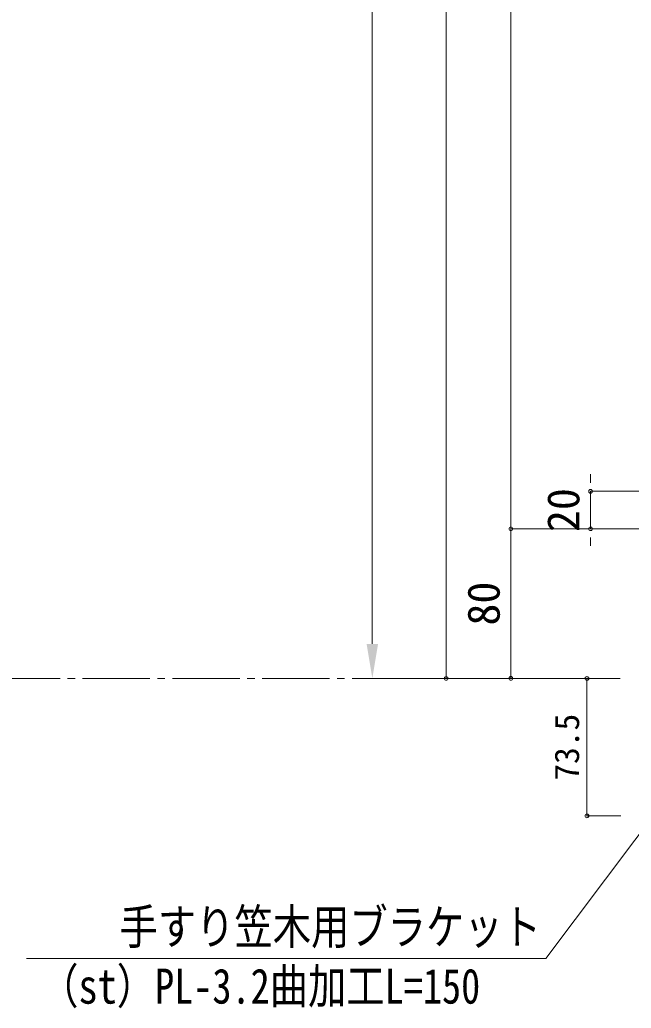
# Model space of a CAD drawing. Units: millimetres at full size. Extents: x -3425 to 3421, y -1129 to 1133.
# Drawn here: x -2526 to -2199, y -715 to -187 of the extents above; entities that cross this region are included whole.
import ezdxf
from ezdxf.enums import TextEntityAlignment as Align

# ---------------------------------------------------------------- set-up
doc = ezdxf.new("R2010")
doc.units = ezdxf.units.MM
doc.header["$LTSCALE"] = 4
doc.header["$PDMODE"] = 32
doc.header["$PDSIZE"] = 2
doc.linetypes.add('CHAIN2', pattern=[12, 9, -1, 1, -1])
for name, color, linetype, lineweight in [('0-0_0', 7, 'Continuous', 18), ('0-1_1手摺寸法', 3, 'Continuous', 9), ('0-E_KIJUN-A', 2, 'CHAIN2', 18)]:
    doc.layers.add(name, color=color, linetype=linetype, lineweight=lineweight)
doc.styles.add('ＭＳ ゴシック', font='')
doc.styles.get('ＭＳ ゴシック').set_extended_font_data('MS Gothic')

msp = doc.modelspace()

# ---------------------------------------------------------------- linework, layer by layer
at = {"layer": '0-0_0'}
msp.add_lwpolyline([(-2143.908, -553.908), (-2149.915, -561.903), (-2245.046, -688.528), (-2522.591, -688.528)], dxfattribs=at)
at = {"layer": '0-1_1手摺寸法', "lineweight": 18}
for p, q in [((-2337.791, 758.047), (-2337.791, -520.306)), ((-2298.314, -538.706), (-2298.314, 561.277)), ((-2263.724, -458.7), (-2263.724, 561.277)), ((-2298.314, 556.677), (-2298.314, -534.106)), ((-2263.724, 556.677), (-2263.724, -454.1)), ((-2221.119, -434.1), (-2221.119, -429.5)), ((-2161.316, -438.7), (-2221.119, -438.7)), ((-2221.119, -458.7), (-2221.119, -438.7)), ((-2221.119, -438.7), (-2221.119, -458.7)), ((-2173.458, -458.7), (-2263.724, -458.7)), ((-2259.913, -458.7), (-2263.724, -458.7)), ((-2263.724, -458.7), (-2263.724, -538.701)), ((-2161.662, -458.7), (-2221.119, -458.7)), ((-2263.724, -534.101), (-2263.724, -463.3)), ((-2221.119, -463.3), (-2221.119, -467.9)), ((-2205.408, -538.706), (-2337.791, -538.706)), ((-2205.408, -538.706), (-2298.314, -538.706)), ((-2259.913, -538.701), (-2263.724, -538.701)), ((-2205.908, -538.706), (-2223.073, -538.706)), ((-2223.073, -538.706), (-2223.073, -612.206)), ((-2223.073, -608.606), (-2223.073, -542.306)), ((-2204.908, -612.206), (-2223.073, -612.206))]:
    msp.add_line(p, q, dxfattribs=at)
at = {"layer": '0-1_1手摺寸法'}
for p in [(-2221.119, -438.7), (-2263.724, -458.7), (-2221.119, -458.7), (-2298.314, -538.706), (-2263.724, -538.701), (-2223.073, -538.706), (-2223.073, -612.206)]:
    msp.add_point(p, dxfattribs=at)
at = {"layer": '0-1_1手摺寸法', "color": 7}
msp.add_solid([(-2340.858, -520.306), (-2337.791, -538.706), (-2334.724, -520.306)], dxfattribs=at)
at = {"layer": '0-E_KIJUN-A'}
msp.add_line((-3260.647, -538.723), (-2206.428, -538.701), dxfattribs=at)

# ---------------------------------------------------------------- texts
at = {"layer": '0-0_0', "style": 'ＭＳ ゴシック', "width": 0.8}
for s, p in [('手すり笠木用ブラケット', (-2472.944, -686.51)), ('（st）PL-3.2曲加工L=150', (-2515.32, -718.215))]:
    msp.add_text(s, height=18.77, dxfattribs=at).set_placement(p, align=Align.BOTTOM_LEFT)
at = {"layer": '0-1_1手摺寸法', "style": 'ＭＳ ゴシック'}
for s, height, p in [('20', 17.27, (-2221.938, -460.476)), ('80', 17.27, (-2264.543, -510.477)), ('73.5', 13.14, (-2223.321, -593.376))]:
    msp.add_text(s, height=height, rotation=90, dxfattribs=at).set_placement(p, align=Align.BOTTOM_LEFT)

doc.saveas('drawing.dxf')
